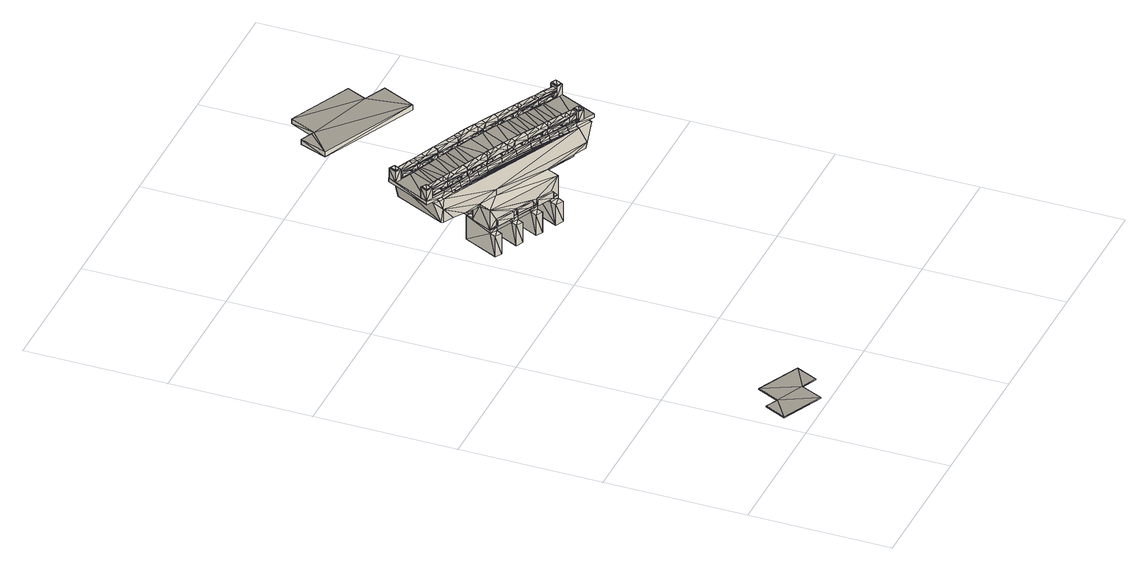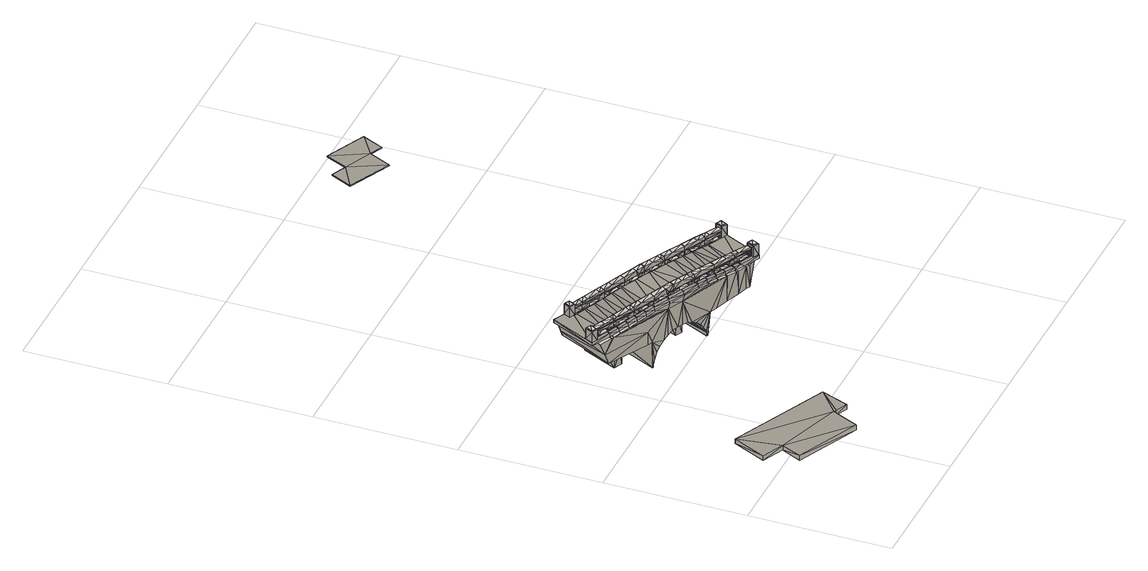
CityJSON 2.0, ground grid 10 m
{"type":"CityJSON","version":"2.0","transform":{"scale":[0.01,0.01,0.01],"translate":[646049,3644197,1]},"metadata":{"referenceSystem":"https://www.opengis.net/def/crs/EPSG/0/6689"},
"CityObjects":{
"bridge1":{"type":"Bridge","attributes":{"class":"01","function":"08"},"geometry":[{"type":"Solid","lod":"3","boundaries":[[[[0,1,2]],[[0,3,1]],[[4,3,5]],[[4,1,3]],[[6,2,1]],[[7,5,3]],[[0,2,8]],[[9,8,2]],[[0,8,3]],[[10,3,8]],[[11,7,10]],[[3,10,7]],[[5,7,12]],[[11,12,7]],[[4,5,13]],[[12,13,5]],[[13,10,14]],[[15,14,9]],[[8,9,14]],[[11,10,12]],[[13,12,10]],[[8,14,10]],[[15,6,14]],[[1,14,6]],[[4,13,1]],[[14,1,13]],[[15,9,6]],[[2,6,9]]]],"semantics":{"surfaces":[{"type":"OuterFloorSurface"},{"type":"WallSurface"}],"values":[[0,0,0,0,0,0,1,1,1,1,1,1,1,1,1,1,1,1,1,1,1,1,1,1,1,1,1,1]]}}]},
"bridge2":{"type":"Bridge","attributes":{"class":"01","function":"01"},"children":["bridge2-1","bridge2-2","bridge2-3","bridge2-4"],"geometry":[{"type":"Solid","lod":"3","boundaries":[[[[16,17,18]],[[19,18,17]],[[20,21,16]],[[17,16,21]],[[20,22,21]],[[23,21,22]],[[24,25,22]],[[23,22,25]],[[25,24,26]],[[27,26,24]],[[28,29,27]],[[26,27,29]],[[28,30,29]],[[31,29,30]],[[32,33,30]],[[31,30,33]],[[34,35,32]],[[33,32,35]],[[36,37,34]],[[35,34,37]],[[38,39,36]],[[37,36,39]],[[40,41,38]],[[39,38,41]],[[42,43,40]],[[41,40,43]],[[44,45,42]],[[43,42,45]],[[45,44,46]],[[47,46,44]],[[48,49,50]],[[51,50,49]],[[49,52,51]],[[53,51,52]],[[54,53,55]],[[52,55,53]],[[55,56,54]],[[57,54,56]],[[58,57,59]],[[56,59,57]],[[59,60,58]],[[61,58,60]],[[60,62,61]],[[63,61,62]],[[62,64,63]],[[65,63,64]],[[64,66,65]],[[67,65,66]],[[66,68,67]],[[69,67,68]],[[68,70,69]],[[71,69,70]],[[70,72,71]],[[73,71,72]],[[72,74,73]],[[75,73,74]],[[74,76,75]],[[77,75,76]],[[77,76,78]],[[79,78,76]],[[68,66,27]],[[70,68,24]],[[52,42,55]],[[49,44,52]],[[30,64,32]],[[66,64,28]],[[27,24,68]],[[72,70,22]],[[74,72,20]],[[20,16,74]],[[34,60,36]],[[56,38,59]],[[55,40,56]],[[42,52,44]],[[32,62,34]],[[30,28,64]],[[24,22,70]],[[76,74,16]],[[36,59,38]],[[40,55,42]],[[62,32,64]],[[22,20,72]],[[38,56,40]],[[28,27,66]],[[60,34,62]],[[47,44,48]],[[79,76,18]],[[49,48,44]],[[59,36,60]],[[16,18,76]],[[26,69,25]],[[29,67,26]],[[77,17,75]],[[23,73,21]],[[25,71,23]],[[69,26,67]],[[31,65,29]],[[63,65,33]],[[43,45,53]],[[41,43,54]],[[75,21,73]],[[71,25,69]],[[31,33,65]],[[61,63,35]],[[53,54,43]],[[39,41,57]],[[37,39,58]],[[58,61,37]],[[73,23,71]],[[33,35,63]],[[54,57,41]],[[35,37,61]],[[67,29,65]],[[57,58,39]],[[51,45,50]],[[51,53,45]],[[21,75,17]],[[17,77,19]],[[78,19,77]],[[46,50,45]],[[46,47,50]],[[48,50,47]],[[78,79,19]],[[18,19,79]]]],"semantics":{"surfaces":[{"type":"OuterFloorSurface"},{"type":"OuterCeilingSurface"},{"type":"WallSurface"}],"values":[[0,0,0,0,0,0,0,0,0,0,0,0,0,0,0,0,0,0,0,0,0,0,0,0,0,0,0,0,0,0,1,1,1,1,1,1,1,1,1,1,1,1,1,1,1,1,1,1,1,1,1,1,1,1,1,1,1,1,1,1,2,2,2,2,2,2,2,2,2,2,2,2,2,2,2,2,2,2,2,2,2,2,2,2,2,2,2,2,2,2,2,2,2,2,2,2,2,2,2,2,2,2,2,2,2,2,2,2,2,2,2,2,2,2,2,2,2,2,2,2,2,2,2,2]]}}]},
"bridge2-1":{"type":"BridgeConstructiveElement","parents":["bridge2"],"geometry":[{"type":"MultiSurface","lod":"3","boundaries":[[[80,81,82]],[[82,83,80]],[[84,82,81]],[[85,84,81]],[[86,80,87]],[[83,87,80]],[[88,86,89]],[[87,89,86]],[[90,88,91]],[[89,91,88]],[[92,90,93]],[[91,93,90]],[[84,85,94]],[[95,94,85]],[[94,95,96]],[[97,96,95]],[[82,84,93]],[[83,82,93]],[[98,93,94]],[[94,93,84]],[[93,91,83]],[[96,98,94]],[[89,83,91]],[[87,83,89]],[[99,98,96]],[[100,98,99]],[[96,97,99]],[[101,99,97]],[[102,99,101]],[[103,100,102]],[[104,100,103]],[[99,102,100]],[[93,98,92]],[[105,92,98]],[[106,105,98]],[[106,98,104]],[[100,104,98]],[[107,106,108]],[[108,106,104]],[[109,110,80]],[[95,85,110]],[[81,110,85]],[[80,86,109]],[[97,95,110]],[[101,97,110]],[[81,80,110]],[[88,109,86]],[[90,109,88]],[[92,109,90]],[[105,109,92]],[[111,109,105]],[[105,106,111]],[[112,111,107]],[[107,111,106]],[[113,112,114]],[[107,114,112]],[[115,116,111]],[[109,111,116]],[[112,115,111]],[[113,115,112]],[[115,117,116]],[[118,116,117]],[[113,114,115]],[[115,119,117]],[[120,117,119]],[[119,115,114]],[[121,122,104]],[[103,121,104]],[[108,104,122]],[[123,124,108]],[[107,108,124]],[[114,107,119]],[[119,107,124]],[[125,123,108]],[[126,123,127]],[[128,127,123]],[[125,128,123]],[[128,129,127]],[[130,127,129]],[[131,129,125]],[[122,131,125]],[[128,125,129]],[[108,122,125]],[[132,130,122]],[[131,122,130]],[[132,122,133]],[[121,133,122]],[[131,130,129]],[[126,132,134]],[[126,127,132]],[[130,132,127]],[[133,134,132]],[[134,133,135]],[[136,135,133]],[[135,136,137]],[[138,137,136]],[[123,135,139]],[[137,139,135]],[[126,134,123]],[[123,139,124]],[[135,123,134]],[[140,139,137]],[[141,124,139]],[[138,142,137]],[[143,142,144]],[[138,144,142]],[[140,137,142]],[[142,143,145]],[[146,145,143]],[[147,140,145]],[[139,140,148]],[[147,148,140]],[[142,145,140]],[[149,141,150]],[[148,150,141]],[[139,148,141]],[[149,151,119]],[[152,153,149]],[[151,149,153]],[[141,149,124]],[[119,124,149]],[[120,119,151]],[[154,152,150]],[[155,152,156]],[[154,156,152]],[[149,150,152]],[[157,158,153]],[[151,153,158]],[[157,153,155]],[[152,155,153]],[[117,158,118]],[[159,118,160]],[[151,158,120]],[[117,120,158]],[[160,118,158]],[[161,160,156]],[[157,155,158]],[[160,158,155]],[[155,156,160]],[[162,146,144]],[[163,146,164]],[[162,164,146]],[[143,144,146]],[[164,162,165]],[[166,165,162]],[[165,167,164]],[[163,164,167]],[[168,163,167]],[[166,169,165]],[[167,165,169]],[[169,170,167]],[[171,170,172]],[[169,172,170]],[[168,167,170]],[[171,172,173]],[[174,173,172]],[[173,174,175]],[[176,175,174]],[[175,176,177]],[[178,177,176]],[[177,178,179]],[[180,179,178]],[[174,172,144]],[[133,103,136]],[[176,174,144]],[[110,180,144]],[[181,182,110]],[[102,136,103]],[[110,144,101]],[[178,176,144]],[[180,110,182]],[[121,103,133]],[[138,101,144]],[[144,169,162]],[[178,144,180]],[[136,101,138]],[[169,144,172]],[[166,162,169]],[[101,136,102]],[[179,180,183]],[[182,183,180]],[[183,182,184]],[[181,184,182]],[[181,185,184]],[[186,184,185]],[[187,185,109]],[[110,109,185]],[[188,187,109]],[[181,110,185]],[[189,186,187]],[[185,187,186]],[[190,189,188]],[[187,188,189]],[[190,188,191]],[[192,191,188]],[[191,192,193]],[[194,193,192]],[[193,194,195]],[[196,195,194]],[[173,175,179]],[[190,191,170]],[[177,179,175]],[[193,170,191]],[[171,173,183]],[[195,197,170]],[[189,190,170]],[[183,173,179]],[[195,170,193]],[[170,171,184]],[[186,189,170]],[[184,171,183]],[[186,170,184]],[[198,170,197]],[[195,196,197]],[[199,197,196]],[[154,200,156]],[[168,201,154]],[[200,154,201]],[[201,168,198]],[[163,168,147]],[[146,163,145]],[[170,198,168]],[[147,145,163]],[[154,147,168]],[[161,156,200]],[[202,198,199]],[[201,198,203]],[[202,203,198]],[[197,199,198]],[[199,196,159]],[[159,192,109]],[[194,159,196]],[[192,159,194]],[[202,199,159]],[[204,202,205]],[[159,205,202]],[[118,159,116]],[[109,116,159]],[[188,109,192]],[[205,161,206]],[[160,161,159]],[[205,159,161]],[[200,206,161]],[[200,203,206]],[[201,203,200]],[[207,206,203]],[[204,207,202]],[[203,202,207]],[[207,204,206]],[[205,206,204]],[[208,209,148]],[[210,208,148]],[[211,148,209]],[[148,212,150]],[[212,148,211]],[[213,212,211]],[[214,210,147]],[[215,216,213]],[[217,213,154]],[[148,147,210]],[[154,218,147]],[[216,209,218]],[[218,154,213]],[[214,147,218]],[[218,213,216]],[[208,218,209]],[[211,215,213]],[[150,219,154]],[[217,154,219]],[[219,150,212]],[[219,212,220]],[[221,220,212]],[[217,219,222]],[[220,222,219]],[[213,217,223]],[[222,223,217]],[[221,212,223]],[[213,223,212]],[[220,221,222]],[[223,222,221]],[[211,209,224]],[[225,224,209]],[[215,211,226]],[[224,226,211]],[[216,215,227]],[[226,227,215]],[[225,209,227]],[[216,227,209]],[[224,225,226]],[[227,226,225]],[[208,210,228]],[[229,228,210]],[[218,208,230]],[[228,230,208]],[[214,218,231]],[[230,231,218]],[[229,210,231]],[[214,231,210]],[[228,229,230]],[[231,230,229]]]}]},
"bridge2-2":{"type":"BridgeConstructiveElement","parents":["bridge2"],"geometry":[{"type":"MultiSurface","lod":"3","boundaries":[[[232,233,234]],[[235,234,233]],[[233,232,236]],[[237,236,232]],[[238,236,239]],[[237,239,236]],[[235,238,240]],[[236,238,233]],[[235,233,238]],[[241,240,238]],[[234,239,232]],[[242,239,243]],[[234,243,239]],[[237,232,239]],[[240,241,243]],[[242,243,241]],[[239,242,238]],[[241,238,242]],[[235,240,234]],[[243,234,240]],[[244,245,246]],[[247,246,245]],[[247,245,248]],[[249,248,245]],[[250,251,249]],[[248,249,251]],[[250,244,252]],[[245,244,249]],[[250,249,244]],[[147,252,244]],[[147,244,253]],[[246,253,244]],[[165,246,248]],[[253,246,254]],[[165,254,246]],[[255,165,251]],[[248,251,165]],[[247,248,246]],[[250,256,251]],[[257,256,252]],[[250,252,256]],[[255,251,256]],[[147,163,252]],[[254,163,253]],[[147,253,163]],[[257,252,163]],[[165,164,254]],[[163,254,164]],[[164,256,163]],[[257,163,256]],[[255,256,165]],[[164,165,256]],[[258,259,260]],[[261,260,259]],[[259,258,262]],[[263,262,258]],[[264,262,265]],[[263,265,262]],[[260,265,258]],[[154,265,266]],[[260,266,265]],[[263,258,265]],[[264,265,267]],[[154,267,265]],[[207,264,268]],[[262,264,259]],[[259,207,261]],[[207,259,264]],[[267,268,264]],[[269,261,207]],[[154,200,267]],[[270,200,266]],[[154,266,200]],[[268,267,200]],[[260,271,266]],[[269,271,261]],[[260,261,271]],[[270,266,271]],[[269,207,271]],[[206,271,207]],[[206,207,200]],[[268,200,207]],[[270,271,200]],[[206,200,271]],[[272,273,274]],[[275,274,273]],[[276,272,277]],[[274,277,272]],[[277,278,276]],[[279,276,278]],[[280,276,281]],[[272,276,273]],[[280,273,276]],[[279,281,276]],[[282,277,275]],[[278,277,283]],[[282,283,277]],[[274,275,277]],[[281,283,280]],[[282,280,283]],[[279,278,281]],[[283,281,278]],[[275,273,282]],[[280,282,273]]]}]},
"bridge2-3":{"type":"BridgeInstallation","parents":["bridge2"],"geometry":[{"type":"MultiSurface","lod":"3","boundaries":[[[284,285,286]],[[46,286,285]],[[287,286,288]],[[46,288,286]],[[288,289,287]],[[290,287,289]],[[290,284,287]],[[286,287,284]],[[46,285,288]],[[289,288,285]],[[290,291,284]],[[292,284,291]],[[292,291,293]],[[294,293,291]],[[292,293,284]],[[285,284,293]],[[289,294,290]],[[291,290,294]],[[285,293,289]],[[294,289,293]],[[295,296,297]],[[298,297,296]],[[299,297,300]],[[298,300,297]],[[300,301,299]],[[302,299,301]],[[302,295,299]],[[297,299,295]],[[298,296,300]],[[301,300,296]],[[303,304,302]],[[295,302,304]],[[304,303,305]],[[306,305,303]],[[304,305,295]],[[296,295,305]],[[301,306,302]],[[303,302,306]],[[296,305,301]],[[306,301,305]],[[307,308,309]],[[309,310,307]],[[307,311,308]],[[311,312,308]],[[313,314,315]],[[315,316,313]],[[314,317,315]],[[314,318,317]],[[319,320,321]],[[321,322,319]],[[319,323,320]],[[324,325,326]],[[326,327,324]],[[326,328,327]],[[328,329,327]],[[330,331,332]],[[332,333,330]],[[331,334,332]],[[331,335,334]],[[318,336,317]],[[336,337,317]],[[323,338,320]],[[339,340,341]],[[341,342,339]],[[340,343,341]],[[343,344,341]],[[345,346,347]],[[347,348,345]],[[346,349,347]],[[346,350,349]],[[351,352,353]],[[353,354,351]],[[351,355,352]],[[355,356,352]],[[343,357,344]],[[357,358,344]],[[359,360,361]],[[361,362,359]],[[363,364,362]],[[362,361,363]],[[365,366,367]],[[366,368,369]],[[370,371,372]],[[372,373,370]],[[374,369,368]],[[368,375,374]],[[376,370,373]],[[371,374,375]],[[369,367,366]],[[367,377,365]],[[378,377,379]],[[378,365,377]],[[375,372,371]],[[380,379,377]],[[376,373,381]],[[382,383,384]],[[381,384,383]],[[384,381,373]],[[382,385,383]],[[386,387,388]],[[385,388,387]],[[387,383,385]],[[389,390,388]],[[386,388,390]],[[391,392,393]],[[389,394,390]],[[392,390,394]],[[394,393,392]],[[393,395,391]],[[396,397,398]],[[395,398,397]],[[397,391,395]],[[399,400,398]],[[396,398,400]],[[400,399,401]],[[402,401,399]],[[403,404,359]],[[402,405,401]],[[404,401,405]],[[405,359,404]],[[403,359,362]],[[406,363,361]],[[363,406,407]],[[408,409,410]],[[407,410,409]],[[410,407,406]],[[409,408,411]],[[412,411,408]],[[411,412,413]],[[414,413,415]],[[416,415,413]],[[416,413,412]],[[417,414,418]],[[415,418,414]],[[419,420,421]],[[421,422,423]],[[287,424,325]],[[325,348,425]],[[426,427,419]],[[425,423,422]],[[423,425,348]],[[422,421,420]],[[428,417,429]],[[427,426,429]],[[420,419,427]],[[428,429,426]],[[418,429,417]],[[348,325,424]],[[324,345,287]],[[424,287,345]],[[329,350,327]],[[345,324,346]],[[327,346,324]],[[350,329,430]],[[431,430,329]],[[346,327,350]],[[432,433,431]],[[430,431,433]],[[434,435,436]],[[433,432,437]],[[436,437,432]],[[437,436,435]],[[438,439,434]],[[439,438,440]],[[441,440,438]],[[435,434,439]],[[440,441,442]],[[443,442,441]],[[442,443,444]],[[445,446,447]],[[444,447,446]],[[447,444,443]],[[448,449,450]],[[446,445,451]],[[450,451,445]],[[451,450,449]],[[452,453,454]],[[453,452,448]],[[449,448,452]],[[455,454,453]],[[456,457,455]],[[454,455,457]],[[330,333,309]],[[456,310,457]],[[333,457,310]],[[310,309,333]],[[331,308,458]],[[308,331,309]],[[330,309,331]],[[459,458,308]],[[459,460,458]],[[461,462,463]],[[460,463,462]],[[462,458,460]],[[464,465,466]],[[461,463,466]],[[464,466,463]],[[467,468,469]],[[465,469,468]],[[468,466,465]],[[467,469,470]],[[379,380,471]],[[470,471,380]],[[471,470,469]],[[378,472,365]],[[365,473,366]],[[366,474,368]],[[368,475,375]],[[475,476,477]],[[476,307,478]],[[479,480,481]],[[480,420,482]],[[375,477,372]],[[477,478,483]],[[478,484,485]],[[484,316,486]],[[358,481,360]],[[481,482,487]],[[482,427,488]],[[489,490,481]],[[358,489,481]],[[357,491,358]],[[489,358,491]],[[315,492,493]],[[492,494,322]],[[493,316,315]],[[322,493,492]],[[494,495,496]],[[497,311,307]],[[498,497,476]],[[499,498,500]],[[476,500,498]],[[307,476,497]],[[473,501,474]],[[502,503,475]],[[504,502,474]],[[476,503,500]],[[475,474,502]],[[476,475,503]],[[505,506,507]],[[307,508,484]],[[509,510,316]],[[509,484,508]],[[316,484,509]],[[511,512,496]],[[496,319,322]],[[360,344,358]],[[513,344,360]],[[479,355,480]],[[480,514,515]],[[479,356,355]],[[514,480,355]],[[516,425,517]],[[518,326,325]],[[516,518,425]],[[325,425,518]],[[328,519,515]],[[480,520,420]],[[521,520,515]],[[420,522,422]],[[480,515,520]],[[522,420,520]],[[379,471,378]],[[471,469,472]],[[472,523,473]],[[465,524,472]],[[524,465,505]],[[523,472,524]],[[506,505,465]],[[464,506,465]],[[464,463,506]],[[525,460,312]],[[459,312,460]],[[525,499,506]],[[506,460,525]],[[459,308,312]],[[310,526,307]],[[526,456,527]],[[310,456,526]],[[527,455,510]],[[455,527,456]],[[313,510,455]],[[453,313,455]],[[528,307,526]],[[529,530,448]],[[453,448,530]],[[495,529,511]],[[453,530,313]],[[450,511,529]],[[450,529,448]],[[447,531,445]],[[450,445,532]],[[343,531,357]],[[450,532,511]],[[447,357,531]],[[532,445,531]],[[357,443,491]],[[443,441,533]],[[534,438,479]],[[447,443,357]],[[535,533,441]],[[535,438,534]],[[438,535,441]],[[490,534,479]],[[356,479,438]],[[438,434,356]],[[436,432,352]],[[328,536,432]],[[515,537,328]],[[436,352,356]],[[536,328,537]],[[536,352,432]],[[431,329,328]],[[432,431,328]],[[418,415,429]],[[488,429,415]],[[488,412,487]],[[408,487,412]],[[416,412,488]],[[487,406,360]],[[410,406,487]],[[405,321,359]],[[513,359,321]],[[405,322,321]],[[322,399,493]],[[398,493,399]],[[402,399,322]],[[405,402,322]],[[493,393,486]],[[395,393,493]],[[389,388,486]],[[394,389,486]],[[485,486,388]],[[485,382,483]],[[385,382,485]],[[384,373,483]],[[372,483,373]],[[384,483,382]],[[385,485,388]],[[394,486,393]],[[395,493,398]],[[513,360,359]],[[361,360,406]],[[410,487,408]],[[416,488,415]],[[287,325,324]],[[436,356,434]],[[533,491,443]],[[512,511,532]],[[314,313,530]],[[508,307,528]],[[500,506,499]],[[460,506,463]],[[501,473,523]],[[465,472,469]],[[472,378,471]],[[517,422,522]],[[521,515,519]],[[519,328,326]],[[422,517,425]],[[537,515,514]],[[319,496,512]],[[313,316,510]],[[500,507,506]],[[507,500,503]],[[504,474,501]],[[511,496,495]],[[496,322,494]],[[479,481,490]],[[429,488,427]],[[488,487,482]],[[487,360,481]],[[493,486,316]],[[486,485,484]],[[485,483,478]],[[483,372,477]],[[427,482,420]],[[482,481,480]],[[484,478,307]],[[478,477,476]],[[477,375,475]],[[475,368,474]],[[474,366,473]],[[473,365,472]],[[538,539,370]],[[540,541,538]],[[542,543,540]],[[544,337,542]],[[545,546,364]],[[547,548,545]],[[428,426,547]],[[539,549,371]],[[541,550,539]],[[543,332,541]],[[548,551,546]],[[426,419,548]],[[549,552,374]],[[552,553,369]],[[553,554,367]],[[421,423,555]],[[551,556,557]],[[558,556,419]],[[551,419,556]],[[555,558,421]],[[419,421,558]],[[559,560,557]],[[348,561,423]],[[561,348,347]],[[560,347,349]],[[562,563,552]],[[564,565,566]],[[549,567,552]],[[550,568,549]],[[567,549,568]],[[566,568,564]],[[550,564,568]],[[550,569,564]],[[332,570,550]],[[569,550,570]],[[570,332,334]],[[571,572,543]],[[337,571,543]],[[336,573,337]],[[571,337,573]],[[574,575,576]],[[544,317,337]],[[338,577,544]],[[317,544,577]],[[576,578,338]],[[577,338,578]],[[323,579,576]],[[364,342,341]],[[580,581,546]],[[582,583,342]],[[582,546,581]],[[342,546,582]],[[580,351,354]],[[584,351,551]],[[580,551,351]],[[585,584,557]],[[551,557,584]],[[554,470,377]],[[370,376,538]],[[381,383,538]],[[540,538,383]],[[540,386,542]],[[390,542,386]],[[387,386,540]],[[392,391,542]],[[544,542,391]],[[396,400,544]],[[397,396,544]],[[338,544,400]],[[401,338,400]],[[586,320,403]],[[586,403,364]],[[362,364,403]],[[404,320,338]],[[404,403,320]],[[545,364,363]],[[409,411,545]],[[407,409,545]],[[547,545,411]],[[547,414,428]],[[413,414,547]],[[424,345,348]],[[430,349,350]],[[587,433,353]],[[587,585,349]],[[437,353,433]],[[349,433,587]],[[437,354,353]],[[437,435,354]],[[354,439,580]],[[588,440,589]],[[589,442,583]],[[590,580,439]],[[439,440,588]],[[339,583,442]],[[588,590,439]],[[444,339,442]],[[442,589,440]],[[591,592,446]],[[444,592,339]],[[444,446,592]],[[451,591,446]],[[579,591,574]],[[451,574,591]],[[452,593,449]],[[451,594,574]],[[451,449,594]],[[594,449,593]],[[318,593,336]],[[452,336,593]],[[454,457,595]],[[596,597,332]],[[336,454,573]],[[597,595,457]],[[333,332,597]],[[452,454,336]],[[333,597,457]],[[572,596,332]],[[458,462,335]],[[565,598,462]],[[458,335,331]],[[564,599,565]],[[598,565,599]],[[462,461,565]],[[565,468,600]],[[601,602,554]],[[563,601,553]],[[466,468,565]],[[554,553,601]],[[468,554,602]],[[468,467,554]],[[470,554,467]],[[602,600,468]],[[466,565,461]],[[598,335,462]],[[595,573,454]],[[575,574,594]],[[340,339,592]],[[581,580,590]],[[439,354,435]],[[557,349,585]],[[433,349,430]],[[417,428,414]],[[413,547,411]],[[407,545,363]],[[404,338,401]],[[397,544,391]],[[392,542,390]],[[387,540,383]],[[381,538,376]],[[380,377,470]],[[339,342,583]],[[586,364,341]],[[574,576,579]],[[576,338,323]],[[578,576,575]],[[332,543,572]],[[599,564,569]],[[562,552,567]],[[600,566,565]],[[553,552,563]],[[603,423,561]],[[349,557,560]],[[559,557,556]],[[603,555,423]],[[377,367,554]],[[367,369,553]],[[369,374,552]],[[551,548,419]],[[580,546,551]],[[550,541,332]],[[549,539,550]],[[374,371,549]],[[548,547,426]],[[546,545,548]],[[342,364,546]],[[543,542,337]],[[541,540,543]],[[539,538,541]],[[371,370,539]],[[602,601,524]],[[523,524,601]],[[505,507,600]],[[505,600,524]],[[602,524,600]],[[568,566,503]],[[507,503,566]],[[566,600,507]],[[502,567,503]],[[568,503,567]],[[601,563,523]],[[562,504,563]],[[504,562,502]],[[501,563,504]],[[501,523,563]],[[567,502,562]],[[334,335,311]],[[525,312,598]],[[335,598,312]],[[312,311,335]],[[311,497,334]],[[570,334,497]],[[498,569,497]],[[570,497,569]],[[525,598,499]],[[569,498,599]],[[499,599,498]],[[599,499,598]],[[526,527,597]],[[595,597,527]],[[510,509,573]],[[573,595,510]],[[527,510,595]],[[571,573,509]],[[596,572,528]],[[509,508,571]],[[572,571,508]],[[508,528,572]],[[596,528,597]],[[526,597,528]],[[594,593,529]],[[530,529,593]],[[495,494,575]],[[529,495,594]],[[492,577,494]],[[575,594,495]],[[578,575,494]],[[578,494,577]],[[577,492,317]],[[315,317,492]],[[318,314,593]],[[530,593,314]],[[592,591,531]],[[532,531,591]],[[340,592,343]],[[531,343,592]],[[586,513,320]],[[513,586,344]],[[341,344,586]],[[321,320,513]],[[532,591,512]],[[323,319,579]],[[512,579,319]],[[579,512,591]],[[535,588,533]],[[589,533,588]],[[590,588,534]],[[535,534,588]],[[581,490,582]],[[490,581,534]],[[590,534,581]],[[489,582,490]],[[533,589,491]],[[583,582,491]],[[489,491,582]],[[583,491,589]],[[355,351,514]],[[584,514,351]],[[587,353,536]],[[352,536,353]],[[514,584,537]],[[585,587,537]],[[536,537,587]],[[585,537,584]],[[347,326,561]],[[518,561,326]],[[516,517,603]],[[603,561,516]],[[522,558,517]],[[518,516,561]],[[555,603,517]],[[555,517,558]],[[556,558,520]],[[522,520,558]],[[559,521,560]],[[559,556,521]],[[326,347,519]],[[520,521,556]],[[519,560,521]],[[560,519,347]]]}]},
"bridge2-4":{"type":"BridgeInstallation","parents":["bridge2"],"geometry":[{"type":"MultiSurface","lod":"3","boundaries":[[[604,605,606]],[[607,606,605]],[[606,607,608]],[[609,608,607]],[[609,610,608]],[[611,608,610]],[[611,604,608]],[[606,608,604]],[[607,605,609]],[[610,609,605]],[[612,613,611]],[[604,611,613]],[[613,612,614]],[[615,614,612]],[[613,614,604]],[[605,604,614]],[[610,615,611]],[[612,611,615]],[[605,614,610]],[[615,610,614]],[[616,617,18]],[[618,18,617]],[[619,620,18]],[[616,18,620]],[[618,621,18]],[[619,18,621]],[[620,622,616]],[[617,616,622]],[[617,623,618]],[[624,618,623]],[[623,625,624]],[[626,624,625]],[[624,626,618]],[[621,618,626]],[[622,625,617]],[[623,617,625]],[[621,622,619]],[[620,619,622]],[[626,625,621]],[[622,621,625]],[[627,628,629]],[[629,630,627]],[[627,631,628]],[[632,633,634]],[[634,635,632]],[[632,636,633]],[[636,637,633]],[[637,638,633]],[[639,640,641]],[[641,642,639]],[[640,643,641]],[[640,644,643]],[[640,645,644]],[[646,647,648]],[[648,649,646]],[[646,650,647]],[[646,651,650]],[[646,652,651]],[[652,653,651]],[[652,654,655]],[[655,653,652]],[[631,656,628]],[[657,658,659]],[[659,660,657]],[[659,661,660]],[[661,662,660]],[[663,664,665]],[[665,666,663]],[[667,668,666]],[[666,665,667]],[[669,670,671]],[[672,673,674]],[[675,676,677]],[[674,675,672]],[[670,674,673]],[[677,672,675]],[[678,677,676]],[[679,678,680]],[[676,680,678]],[[673,671,670]],[[681,682,683]],[[669,671,684]],[[683,684,671]],[[684,683,682]],[[682,681,685]],[[686,685,681]],[[685,686,687]],[[667,688,689]],[[687,689,688]],[[689,687,686]],[[688,667,665]],[[690,663,666]],[[691,692,693]],[[663,690,694]],[[693,694,690]],[[694,693,692]],[[695,696,691]],[[692,691,696]],[[696,695,697]],[[698,697,695]],[[697,698,699]],[[700,701,702]],[[699,702,701]],[[702,699,698]],[[703,704,705]],[[701,700,706]],[[705,706,700]],[[706,705,704]],[[704,703,707]],[[708,707,703]],[[709,710,711]],[[707,708,712]],[[711,712,708]],[[712,711,710]],[[710,709,713]],[[714,713,709]],[[715,716,717]],[[718,719,720]],[[721,722,718]],[[717,720,719]],[[722,721,723]],[[720,717,716]],[[719,718,722]],[[716,715,714]],[[713,714,715]],[[620,723,721]],[[724,723,725]],[[620,725,723]],[[725,726,724]],[[727,728,729]],[[726,729,728]],[[728,724,726]],[[730,731,732]],[[729,733,727]],[[731,727,733]],[[733,732,731]],[[640,639,633]],[[633,730,640]],[[732,640,730]],[[634,633,639]],[[734,635,735]],[[639,642,634]],[[635,634,642]],[[642,735,635]],[[647,734,653]],[[735,653,734]],[[736,737,738]],[[738,647,736]],[[653,736,647]],[[739,738,737]],[[740,741,742]],[[737,743,739]],[[741,739,743]],[[743,742,741]],[[742,744,740]],[[745,746,747]],[[744,747,746]],[[746,740,744]],[[748,745,749]],[[747,749,745]],[[750,751,752]],[[751,750,749]],[[748,749,750]],[[753,752,751]],[[754,755,756]],[[753,757,752]],[[755,752,757]],[[757,756,755]],[[754,756,758]],[[759,758,756]],[[760,761,762]],[[759,763,758]],[[761,758,763]],[[763,762,761]],[[762,679,760]],[[680,760,679]],[[678,764,677]],[[677,765,672]],[[672,766,673]],[[766,767,768]],[[767,769,770]],[[641,771,772]],[[771,720,773]],[[774,721,775]],[[776,777,778]],[[720,779,718]],[[771,780,720]],[[779,720,780]],[[781,780,778]],[[771,778,780]],[[771,782,778]],[[641,643,771]],[[782,771,643]],[[652,783,772]],[[654,652,772]],[[654,784,655]],[[662,785,654]],[[784,654,785]],[[786,787,662]],[[785,662,787]],[[788,789,769]],[[668,769,789]],[[790,627,766]],[[791,790,765]],[[767,627,630]],[[766,765,790]],[[767,766,627]],[[776,725,777]],[[726,725,776]],[[620,792,725]],[[793,725,792]],[[774,792,721]],[[620,721,792]],[[714,709,716]],[[773,716,709]],[[773,708,772]],[[703,772,708]],[[711,708,773]],[[705,700,772]],[[654,772,700]],[[698,695,654]],[[702,698,654]],[[662,654,695]],[[691,662,695]],[[794,660,690]],[[794,690,668]],[[666,668,690]],[[693,660,662]],[[693,690,660]],[[770,668,667]],[[686,681,770]],[[689,686,770]],[[768,770,681]],[[683,671,768]],[[678,762,764]],[[679,762,678]],[[763,759,764]],[[795,756,629]],[[757,629,756]],[[795,791,764]],[[757,630,629]],[[764,756,795]],[[757,753,630]],[[767,796,769]],[[630,751,767]],[[744,769,796]],[[747,744,796]],[[797,767,751]],[[798,747,796]],[[799,797,751]],[[799,749,798]],[[796,767,797]],[[751,749,799]],[[747,798,749]],[[800,801,742]],[[744,801,769]],[[744,742,801]],[[743,800,742]],[[661,800,786]],[[743,786,800]],[[736,802,737]],[[743,803,786]],[[743,737,803]],[[803,737,802]],[[804,802,655]],[[736,655,802]],[[653,735,651]],[[641,805,642]],[[806,651,735]],[[806,642,805]],[[736,653,655]],[[642,806,735]],[[783,805,641]],[[732,733,645]],[[776,807,733]],[[732,645,640]],[[778,808,776]],[[807,776,808]],[[733,729,776]],[[726,776,729]],[[807,645,733]],[[787,786,803]],[[788,769,801]],[[751,630,753]],[[765,764,791]],[[756,764,759]],[[763,764,762]],[[673,768,671]],[[683,768,681]],[[689,770,667]],[[693,662,691]],[[702,654,700]],[[705,772,703]],[[711,773,709]],[[793,777,725]],[[794,668,789]],[[786,662,661]],[[804,655,784]],[[641,772,783]],[[808,778,782]],[[775,718,779]],[[781,778,777]],[[718,775,721]],[[716,773,720]],[[773,772,771]],[[668,770,769]],[[770,768,767]],[[768,673,766]],[[766,672,765]],[[765,677,764]],[[809,810,670]],[[811,812,809]],[[664,813,811]],[[814,815,816]],[[715,717,814]],[[810,817,674]],[[817,818,675]],[[810,819,817]],[[812,631,810]],[[819,810,631]],[[812,656,631]],[[820,659,658]],[[664,821,813]],[[822,821,664]],[[632,823,816]],[[646,816,823]],[[649,816,646]],[[719,722,824]],[[815,825,826]],[[827,825,717]],[[815,717,825]],[[824,827,719]],[[717,719,827]],[[828,829,826]],[[830,636,815]],[[831,830,826]],[[815,826,830]],[[632,815,636]],[[832,833,649]],[[834,832,648]],[[833,835,658]],[[649,648,832]],[[658,649,833]],[[723,836,722]],[[837,836,724]],[[837,724,829]],[[723,724,836]],[[838,829,724]],[[728,838,724]],[[728,727,838]],[[839,731,638]],[[730,638,731]],[[839,831,838]],[[838,731,839]],[[730,633,638]],[[840,841,635]],[[840,734,650]],[[635,734,840]],[[647,650,734]],[[738,648,647]],[[632,635,841]],[[842,843,739]],[[738,739,843]],[[835,842,820]],[[738,843,648]],[[741,820,842]],[[741,842,739]],[[746,844,740]],[[741,740,845]],[[846,844,813]],[[741,845,820]],[[746,813,844]],[[845,740,844]],[[813,745,847]],[[813,847,812]],[[746,745,813]],[[745,748,848]],[[848,847,745]],[[849,848,748]],[[850,750,812]],[[750,849,748]],[[849,750,850]],[[656,812,750]],[[750,752,656]],[[755,754,628]],[[755,628,656]],[[818,851,754]],[[851,628,754]],[[817,852,818]],[[851,818,852]],[[754,758,818]],[[761,760,818]],[[676,818,760]],[[670,669,809]],[[809,682,811]],[[685,811,682]],[[684,682,809]],[[811,688,664]],[[687,688,811]],[[694,657,663]],[[822,663,657]],[[694,658,657]],[[658,696,649]],[[697,649,696]],[[692,696,658]],[[694,692,658]],[[649,701,816]],[[699,701,649]],[[704,707,816]],[[706,704,816]],[[814,816,707]],[[814,710,715]],[[712,710,814]],[[713,715,710]],[[712,814,707]],[[706,816,701]],[[699,649,697]],[[822,664,663]],[[665,664,688]],[[687,811,685]],[[684,809,669]],[[680,676,760]],[[761,818,758]],[[755,656,752]],[[850,812,847]],[[659,820,845]],[[834,648,843]],[[823,632,841]],[[826,838,831]],[[731,838,727]],[[853,722,836]],[[820,658,835]],[[838,826,829]],[[828,826,825]],[[853,824,722]],[[846,813,821]],[[852,817,819]],[[676,675,818]],[[675,674,817]],[[815,814,717]],[[632,816,815]],[[812,811,813]],[[810,809,812]],[[674,670,810]],[[837,793,836]],[[792,836,793]],[[825,780,828]],[[777,829,781]],[[829,777,837]],[[828,781,829]],[[781,828,780]],[[793,837,777]],[[825,827,780]],[[779,780,827]],[[824,853,775]],[[775,779,824]],[[827,824,779]],[[792,774,836]],[[853,836,774]],[[774,775,853]],[[644,645,637]],[[839,638,807]],[[645,807,638]],[[638,637,645]],[[636,643,637]],[[644,637,643]],[[636,830,643]],[[782,643,830]],[[808,782,831]],[[831,839,808]],[[807,808,839]],[[830,831,782]],[[806,840,651]],[[650,651,840]],[[805,783,841]],[[646,823,652]],[[783,652,823]],[[823,841,783]],[[805,841,806]],[[840,806,841]],[[842,803,843]],[[802,843,803]],[[803,842,787]],[[833,785,835]],[[787,835,785]],[[835,787,842]],[[784,785,832]],[[833,832,785]],[[804,784,834]],[[834,843,804]],[[802,804,843]],[[832,834,784]],[[844,801,845]],[[800,845,801]],[[801,844,788]],[[821,789,846]],[[788,846,789]],[[846,788,844]],[[794,822,660]],[[822,794,821]],[[789,821,794]],[[657,660,822]],[[659,845,661]],[[800,661,845]],[[798,848,799]],[[849,799,848]],[[850,797,849]],[[799,849,797]],[[850,847,797]],[[796,797,847]],[[798,796,848]],[[847,848,796]],[[631,627,819]],[[790,819,627]],[[628,851,629]],[[795,629,851]],[[795,851,791]],[[819,790,852]],[[791,852,790]],[[852,791,851]]]}]},
"bridge3":{"type":"Bridge","attributes":{"class":"01","function":"08"},"geometry":[{"type":"Solid","lod":"3","boundaries":[[[[854,855,856]],[[855,857,858]],[[859,857,854]],[[860,856,855]],[[855,854,857]],[[861,858,857]],[[862,856,860]],[[863,854,864]],[[856,864,854]],[[865,859,863]],[[854,863,859]],[[859,865,857]],[[866,857,865]],[[867,861,866]],[[857,866,861]],[[858,861,868]],[[867,868,861]],[[858,868,855]],[[869,855,868]],[[869,866,863]],[[867,866,868]],[[870,869,864]],[[869,868,866]],[[871,870,864]],[[863,864,869]],[[865,863,866]],[[860,870,862]],[[871,862,870]],[[860,855,870]],[[869,870,855]],[[856,862,864]],[[871,864,862]]]],"semantics":{"surfaces":[{"type":"OuterFloorSurface"},{"type":"WallSurface"}],"values":[[0,0,0,0,0,0,0,1,1,1,1,1,1,1,1,1,1,1,1,1,1,1,1,1,1,1,1,1,1,1,1,1]]}}]}
},
"vertices":[
[321,24,120],[193,270,120],[31,159,120],[394,183,120],[266,429,120],[573,286,120],[101,313,120],[503,132,120],[321,24,112],[31,159,112],[394,183,112],[503,132,112],[573,286,112],[266,429,112],[193,270,112],[101,313,112],
[952,2868,588],[1106,3194,588],[806,2938,588],[960,3263,588],[1001,2845,592],[1155,3171,592],[1073,2811,597],[1227,3137,597],[1144,2778,602],[1298,3103,602],[1370,3070,607],[1216,2744,607],[1287,2710,611],[1441,3036,611],[1402,2656,614],[1556,2981,614],[1517,2601,614],[1671,2927,614],[1632,2547,611],[1786,2873,611],[1703,2513,606],[1857,2839,606],[1774,2480,600],[1928,2805,600],[1846,2446,595],[2000,2772,595],[1917,2412,590],[2071,2738,590],[1988,2379,586],[2142,2704,586],[2280,2639,586],[2126,2313,586],[2126,2313,561],[1987,2379,561],[2280,2639,561],[2141,2705,561],[1916,2413,566],[2070,2738,566],[1999,2772,571],[1845,2446,571],[1774,2480,576],[1928,2806,576],[1856,2839,581],[1702,2514,581],[1631,2547,586],[1785,2873,586],[1517,2601,589],[1671,2927,589],[1402,2656,589],[1556,2981,589],[1288,2710,586],[1442,3035,586],[1216,2744,582],[1370,3069,582],[1145,2777,578],[1299,3103,578],[1073,2811,573],[1227,3137,573],[1002,2845,567],[1156,3171,567],[921,2883,561],[1075,3209,561],[960,3263,561],[806,2938,561],
[1676,2939,589],[1562,2993,589],[1396,2643,589],[1511,2589,589],[1281,2697,586],[1448,3048,586],[1791,2886,586],[1625,2534,586],[1864,2855,581],[1696,2500,581],[1936,2823,576],[1767,2465,576],[2008,2792,571],[1837,2430,571],[1210,2730,582],[1377,3084,582],[1138,2763,578],[1307,3120,578],[1862,2418,569],[1066,2796,573],[1015,2819,569],[1244,3152,573],[1236,3155,573],[1164,3188,567],[994,2827,567],[2081,2760,566],[1907,2393,566],[1976,2355,561],[910,2859,561],[1713,2936,562],[1599,2990,562],[2138,2735,562],[2153,2728,561],[2250,2682,561],[2074,2309,561],[2223,2705,473],[1885,2864,473],[2194,2718,392],[1885,2864,376],[2023,2318,434],[2008,2325,392],[1148,3195,566],[1082,3223,561],[892,2860,492],[1305,2658,434],[873,2877,561],[892,2860,392],[883,2868,393],[841,2906,561],[1001,3244,561],[1057,3235,393],[1057,3235,561],[1082,3223,392],[1148,3195,388],[971,2821,388],[1060,2777,380],[1239,3154,380],[1149,2734,367],[1329,3113,367],[1177,2720,389],[1177,2720,367],[1305,2658,388],[1206,2781,367],[1226,2772,367],[1377,3091,367],[1206,2781,232],[1242,2764,232],[1135,2631,232],[1135,2631,389],[1710,2466,383],[1669,2378,383],[1920,2367,388],[1710,2466,375],[1915,2369,375],[1669,2378,232],[1740,2529,375],[1740,2529,232],[1945,2432,375],[1950,2430,388],[1848,2880,374],[1693,2551,374],[1689,2553,232],[1398,3082,195],[1213,2702,232],[1218,2700,195],[1226,2696,195],[1406,3078,195],[1226,2696,222],[1229,2695,232],[1406,3078,222],[1258,2757,232],[1259,2756,235],[1410,3076,235],[1277,2748,274],[1429,3068,274],[1303,2735,310],[1454,3056,310],[1334,2721,340],[1486,3042,340],[1370,2704,363],[1522,3025,363],[1599,2990,386],[1560,3008,379],[1408,2686,379],[1447,2668,386],[1637,2972,386],[1484,2650,386],[1675,2954,379],[1713,2936,363],[1523,2632,379],[1561,2614,363],[1597,2597,340],[1750,2921,340],[1628,2582,310],[1782,2907,310],[1653,2570,274],[1808,2896,274],[1672,2561,235],[1673,2561,232],[1827,2888,235],[1659,2490,232],[1643,2498,232],[1837,2884,195],[1652,2493,195],[1837,2884,173],[1843,2882,173],[1658,2491,173],[1652,2493,173],[1302,2552,297],[1338,2534,297],[1181,2609,297],[1460,2477,297],[1497,2460,291],[1497,2460,246],[1181,2609,251],[1460,2477,251],[1338,2534,251],[1618,2402,246],[1302,2552,251],[1618,2402,291],[1610,2386,291],[1489,2443,291],[1610,2386,246],[1489,2443,246],[1452,2461,297],[1331,2518,297],[1452,2461,251],[1331,2518,251],[1295,2535,297],[1173,2592,297],[1295,2535,251],[1173,2592,251],
[1329,2486,50],[1281,2510,50],[1421,2680,50],[1372,2703,50],[1281,2510,207],[1329,2486,207],[1301,2552,207],[1350,2529,207],[1372,2703,232],[1301,2552,232],[1350,2529,232],[1421,2680,232],[1135,2631,207],[1115,2588,207],[1184,2608,207],[1163,2565,207],[1163,2565,50],[1115,2588,50],[1232,2837,50],[1281,2814,50],[1232,2837,232],[1184,2608,232],[1226,2696,232],[1281,2814,195],[1273,2817,195],[1269,2820,232],[1649,2335,50],[1591,2363,50],[1766,2584,50],[1708,2612,50],[1591,2363,207],[1649,2335,207],[1611,2406,207],[1669,2378,207],[1766,2584,232],[1611,2406,232],[1652,2493,232],[1708,2612,173],[1715,2608,232],[1714,2609,173],[1506,2455,232],[1577,2606,232],[1458,2478,232],[1529,2629,232],[1506,2455,207],[1458,2478,207],[1437,2435,207],[1486,2412,207],[1577,2606,50],[1486,2412,50],[1529,2629,50],[1437,2435,50],
[2239,2658,668],[2280,2639,668],[2239,2658,586],[2213,2603,586],[2254,2583,586],[2254,2583,668],[2213,2603,668],[2220,2605,673],[2242,2651,673],[2273,2636,673],[2251,2591,673],[957,3258,669],[998,3238,669],[957,3258,588],[998,3238,588],[931,3203,588],[972,3184,588],[972,3184,669],[931,3203,669],[939,3206,675],[960,3250,675],[991,3235,675],[970,3191,675],[1269,3049,633],[1269,3049,602],[1272,3048,602],[1275,3046,602],[1229,3068,604],[1207,3078,602],[1428,2974,633],[1467,2955,633],[1467,2955,640],[1428,2974,640],[1483,2989,640],[1483,2989,633],[1628,2879,640],[1644,2913,643],[1628,2879,643],[1587,2898,642],[1644,2913,640],[2115,2649,586],[2213,2603,589],[2107,2653,593],[2065,2673,589],[2065,2673,595],[2063,2674,589],[1288,3081,602],[1285,3083,602],[1285,3083,633],[1291,3080,602],[1245,3101,604],[1223,3112,602],[1444,3007,633],[1444,3007,640],[1603,2932,642],[1762,2857,633],[1723,2875,633],[1723,2875,641],[1762,2857,640],[1707,2842,633],[1707,2842,641],[2131,2682,586],[2081,2706,589],[2123,2686,593],[2229,2636,589],[2081,2706,595],[2079,2707,589],[1960,2764,627],[1942,2731,602],[1958,2764,602],[1920,2783,602],[1944,2730,627],[1904,2749,602],[1746,2824,633],[1746,2824,640],[1648,2870,680],[1746,2824,642],[1746,2824,676],[1761,2858,676],[1857,2812,671],[1762,2857,642],[975,3188,595],[975,3188,602],[990,3222,595],[975,3188,633],[990,3222,602],[990,3222,642],[990,3222,640],[975,3188,642],[975,3188,657],[990,3222,633],[975,3188,640],[990,3222,657],[990,3222,589],[975,3188,589],[975,3188,588],[990,3222,588],[1000,3218,657],[1073,3142,662],[1089,3175,662],[984,3184,657],[1110,3124,664],[1185,3130,667],[1126,3158,664],[1169,3096,667],[1266,3050,671],[1282,3084,671],[1379,3038,676],[1285,3083,671],[1363,3005,676],[1269,3049,671],[1428,2974,678],[1475,2993,680],[1444,3007,678],[1460,2959,680],[1522,2929,681],[1538,2963,681],[1601,2933,681],[1585,2899,681],[1664,2903,680],[1603,2932,681],[1587,2898,681],[1842,2778,671],[1920,2783,668],[1938,2732,667],[1954,2766,667],[1904,2749,668],[2051,2720,662],[2035,2687,662],[2081,2706,660],[2148,2675,657],[2132,2641,657],[2065,2673,660],[2229,2636,653],[2213,2603,653],[2229,2636,633],[2213,2603,633],[2229,2636,602],[2213,2603,602],[2229,2636,595],[2229,2636,586],[2213,2603,595],[2229,2636,640],[2213,2603,640],[2229,2636,642],[2213,2603,642],[2060,2716,590],[2044,2682,590],[1974,2716,595],[1990,2749,595],[1902,2750,600],[1918,2783,600],[1904,2749,600],[1920,2783,600],[1873,2763,602],[1889,2797,602],[1847,2817,606],[1831,2783,606],[1775,2851,611],[1759,2817,611],[1762,2857,611],[1644,2871,614],[1660,2905,614],[1746,2824,611],[1530,2926,614],[1546,2959,614],[1587,2898,614],[1603,2932,614],[1444,3007,611],[1428,2974,611],[1431,3014,611],[1415,2980,611],[1343,3014,607],[1359,3047,607],[1216,3115,597],[1200,3081,597],[1172,3095,595],[1145,3149,592],[1188,3128,595],[1129,3115,592],[1110,3124,590],[1093,3132,589],[1126,3158,590],[1096,3172,588],[1109,3166,589],[1080,3138,588],[1000,3218,588],[984,3184,588],[984,3184,589],[984,3184,595],[984,3184,602],[984,3184,633],[1110,3124,633],[984,3184,640],[1110,3124,640],[1904,2749,633],[2065,2673,633],[1904,2749,640],[2065,2673,640],[984,3184,642],[1269,3049,640],[1110,3124,642],[1269,3049,642],[1904,2749,642],[2065,2673,642],[1786,2805,637],[1842,2778,633],[1785,2805,633],[1547,2918,642],[1428,2974,642],[1547,2918,640],[1547,2918,633],[1587,2898,640],[1228,3068,629],[1148,3106,623],[1149,3105,602],[1110,3124,602],[993,3180,595],[993,3180,619],[1072,3142,619],[993,3180,602],[1072,3142,595],[1110,3124,595],[1072,3142,602],[1312,3028,633],[1388,2993,638],[1388,2993,633],[1587,2898,633],[1627,2879,633],[1641,2873,642],[2023,2692,622],[2065,2673,602],[2186,2615,595],[2186,2615,602],[2186,2615,593],[2107,2653,595],[2107,2653,618],[2107,2653,602],[2186,2615,618],[993,3180,594],[1072,3142,594],[1150,3105,598],[1310,3030,608],[1389,2992,613],[1309,3030,633],[1547,2917,617],[1468,2955,615],[1707,2842,616],[1627,2880,618],[1784,2805,612],[1865,2767,631],[1864,2768,607],[2022,2693,597],[2022,2693,602],[1000,3218,642],[1000,3218,640],[1126,3158,642],[1126,3158,640],[1285,3083,642],[1285,3083,640],[1444,3007,642],[1920,2783,642],[1920,2783,640],[2081,2706,642],[2081,2706,640],[1000,3218,633],[1126,3158,633],[2081,2706,633],[1000,3218,602],[1000,3218,595],[1000,3218,589],[2202,2649,602],[2123,2686,618],[2081,2706,602],[2202,2649,618],[2123,2686,602],[2123,2686,595],[2202,2649,593],[1009,3213,602],[1009,3213,595],[1126,3158,602],[1126,3158,595],[1088,3176,602],[1009,3213,619],[1088,3176,619],[1164,3140,623],[1244,3102,629],[1404,3026,638],[1328,3062,633],[1404,3026,633],[1603,2932,633],[1563,2951,633],[1603,2932,640],[1563,2951,642],[1563,2951,640],[1643,2913,633],[1920,2783,633],[1858,2812,633],[1802,2838,637],[1801,2838,633],[2039,2726,622],[2038,2727,602],[1656,2907,642],[2037,2727,597],[1879,2801,607],[1800,2839,612],[1881,2801,631],[1643,2913,618],[1723,2876,616],[1484,2989,615],[1563,2951,617],[1405,3026,613],[1325,3064,633],[1326,3063,608],[1166,3139,598],[1165,3139,602],[1088,3176,595],[1009,3213,594],[1088,3176,594],[2202,2649,595],
[2026,2418,665],[2067,2398,665],[2026,2418,586],[2067,2398,586],[2004,2371,586],[2045,2352,586],[2045,2352,665],[2004,2371,665],[2011,2374,671],[2029,2410,671],[2060,2395,671],[2042,2359,671],[847,2918,588],[847,2918,671],[806,2938,671],[830,2988,588],[871,2969,588],[830,2988,671],[871,2969,671],[844,2926,677],[813,2940,677],[863,2966,677],[832,2981,677],[1840,2511,627],[1823,2478,602],[1839,2511,602],[1800,2530,602],[1824,2478,627],[1149,2797,638],[1149,2797,602],[1152,2795,602],[1156,2794,602],[1108,2816,629],[1110,2815,604],[1087,2826,602],[1168,2828,602],[1165,2830,602],[1165,2830,638],[1171,2827,602],[1124,2849,629],[1125,2849,604],[1103,2859,602],[1269,2740,638],[1296,2728,611],[1309,2721,638],[1309,2721,642],[1270,2740,613],[1286,2773,613],[1284,2773,638],[1311,2761,611],[1325,2754,642],[1325,2754,638],[1784,2496,602],[1508,2627,643],[1468,2646,642],[1508,2627,638],[1524,2660,643],[1524,2660,638],[1484,2679,642],[1529,2617,680],[1626,2571,642],[1626,2571,676],[1641,2605,676],[1738,2559,671],[1642,2604,642],[2012,2389,657],[2012,2389,642],[2028,2422,657],[2028,2422,638],[2028,2422,642],[2012,2389,638],[2012,2389,602],[2012,2389,595],[2028,2422,602],[2028,2422,595],[2028,2422,586],[2012,2389,586],[1931,2468,662],[1916,2434,662],[1974,2448,660],[1958,2414,660],[1819,2480,667],[1835,2513,667],[1784,2496,668],[1722,2526,671],[1800,2530,668],[1545,2650,680],[1482,2680,681],[1466,2647,681],[1484,2679,681],[1468,2646,681],[1419,2710,681],[1403,2677,681],[1340,2706,680],[1356,2740,680],[1309,2721,678],[1259,2785,676],[1243,2752,676],[1325,2754,678],[1163,2831,671],[1147,2798,671],[1165,2830,671],[1149,2797,671],[1050,2844,667],[1066,2877,667],[969,2923,662],[953,2889,662],[1007,2905,664],[991,2872,664],[855,2936,657],[871,2969,657],[855,2936,642],[871,2969,642],[855,2936,638],[871,2969,602],[855,2936,602],[871,2969,638],[871,2969,595],[855,2936,595],[855,2936,588],[960,2886,588],[976,2919,588],[1007,2905,590],[1010,2863,592],[991,2872,590],[1025,2896,592],[1081,2829,597],[1053,2842,595],[1097,2862,597],[1069,2876,595],[1224,2761,607],[1240,2795,607],[1325,2754,611],[1426,2706,614],[1309,2721,611],[1410,2673,614],[1525,2619,614],[1468,2646,614],[1541,2652,614],[1484,2679,614],[1642,2604,611],[1640,2565,611],[1626,2571,611],[1656,2598,611],[1711,2531,606],[1727,2564,606],[1753,2511,602],[1769,2544,602],[1783,2497,600],[1798,2530,600],[1854,2463,595],[1784,2496,600],[1870,2496,595],[1800,2530,600],[1925,2430,590],[1941,2463,590],[1996,2396,586],[1958,2414,588],[2012,2430,586],[1974,2448,588],[1974,2448,595],[1974,2448,602],[1974,2448,638],[1800,2530,638],[1974,2448,642],[1642,2604,638],[1800,2530,642],[1007,2905,638],[1165,2830,642],[1007,2905,642],[889,2960,595],[889,2960,602],[1007,2905,595],[969,2923,595],[1007,2905,602],[889,2960,619],[969,2923,619],[969,2923,602],[1045,2887,623],[1281,2775,638],[1364,2736,640],[1443,2698,642],[1484,2679,638],[1443,2698,638],[1603,2623,638],[1604,2623,641],[1919,2473,622],[1918,2474,602],[889,2960,594],[969,2923,594],[1537,2654,642],[1918,2474,597],[1682,2585,637],[1761,2548,631],[1680,2586,612],[1760,2549,607],[1523,2660,618],[1603,2623,616],[1364,2736,615],[1444,2698,617],[1364,2736,638],[1205,2811,633],[1206,2810,608],[1046,2886,598],[1046,2886,602],[1958,2414,642],[1958,2414,638],[1784,2496,642],[1784,2496,638],[1626,2571,638],[991,2872,642],[991,2872,638],[1149,2797,642],[1958,2414,602],[1958,2414,595],[1904,2440,622],[1468,2646,638],[1588,2589,641],[1521,2621,642],[1265,2742,638],[873,2927,602],[953,2890,619],[991,2872,602],[873,2927,619],[953,2890,602],[953,2890,595],[1029,2854,623],[1030,2853,602],[1348,2703,640],[1427,2665,642],[1348,2703,638],[1427,2665,638],[873,2927,594],[953,2890,594],[991,2872,595],[1030,2853,598],[1190,2777,608],[1189,2778,633],[1428,2665,617],[1348,2703,615],[1587,2590,616],[1508,2627,618],[1588,2589,638],[1666,2552,637],[1665,2553,612],[1744,2515,607],[1746,2515,631],[1902,2441,597],[1903,2440,602],[873,2927,595],
[2367,3660,157],[1845,4132,157],[1665,3984,157],[2321,3972,157],[1934,4324,157],[2478,3899,157],[1827,4140,157],[2387,4115,157],[1741,4180,157],[2367,3660,119],[1665,3984,119],[2478,3899,119],[2321,3972,119],[2387,4115,119],[1934,4324,119],[1845,4132,119],[1827,4140,119],[1741,4180,119]
]}
